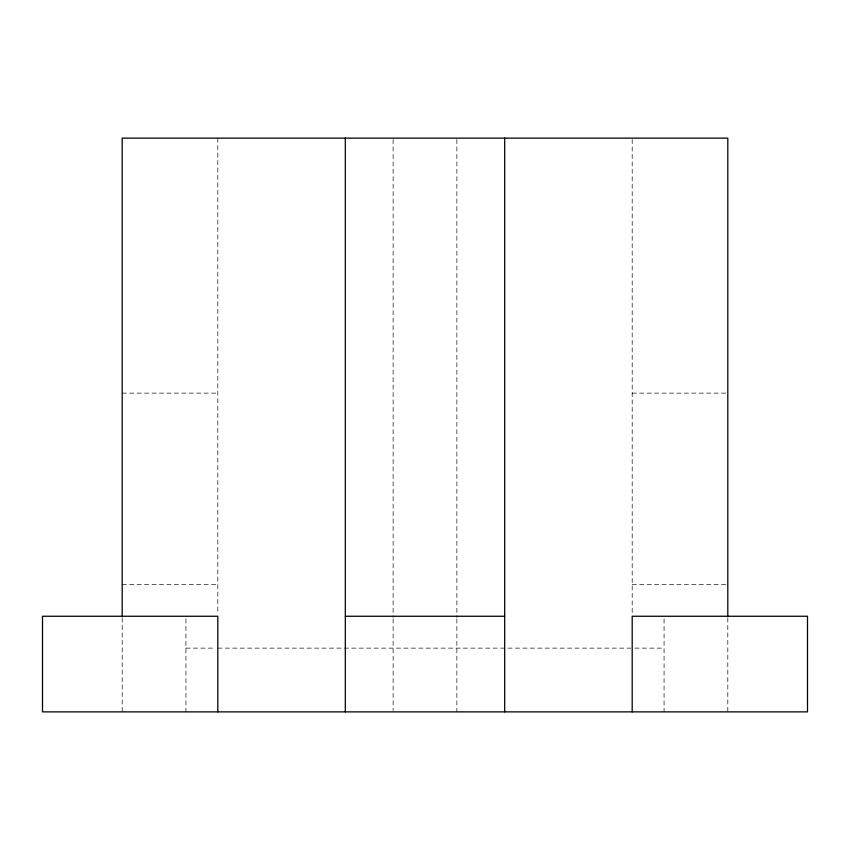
<?xml version="1.0" encoding="UTF-8"?>
<svg xmlns="http://www.w3.org/2000/svg" width="850" height="850" viewBox="0 0 850 850"><rect width="100%" height="100%" fill="white"/><g stroke="black" fill="none" stroke-linecap="round" stroke-linejoin="round"><path stroke-width="0.64" stroke-dasharray="4.25 3.19" d="M122.188 393.125L217.812 393.125M632.188 393.125L726.484 393.125M122.188 584.375L217.812 584.375M632.188 584.375L726.484 584.375M185.938 648.125L215.156 648.125M217.812 648.125L630.859 648.125M634.844 648.125L664.062 648.125M727.812 617.971L727.812 711.875M664.062 618.906L664.062 711.875M632.188 139.453L632.188 613.774M456.875 139.453L456.875 617.578M456.875 618.906L456.875 711.875M393.125 139.453L393.125 617.578M393.125 618.906L393.125 710.547M217.812 138.125L217.812 613.774M185.938 618.906L185.938 711.875M122.188 617.971L122.188 711.875"/><path stroke-width="1.27" d="M345.312 616.25L504.688 616.25M727.812 616.643L727.812 138.125L122.188 138.125L122.188 616.643M632.188 711.875L632.188 616.25L807.5 616.25L807.5 711.875L42.5 711.875L42.5 616.25L217.812 616.25L217.812 711.875M504.688 138.125L504.688 711.875M345.312 138.125L345.312 711.875"/></g></svg>
